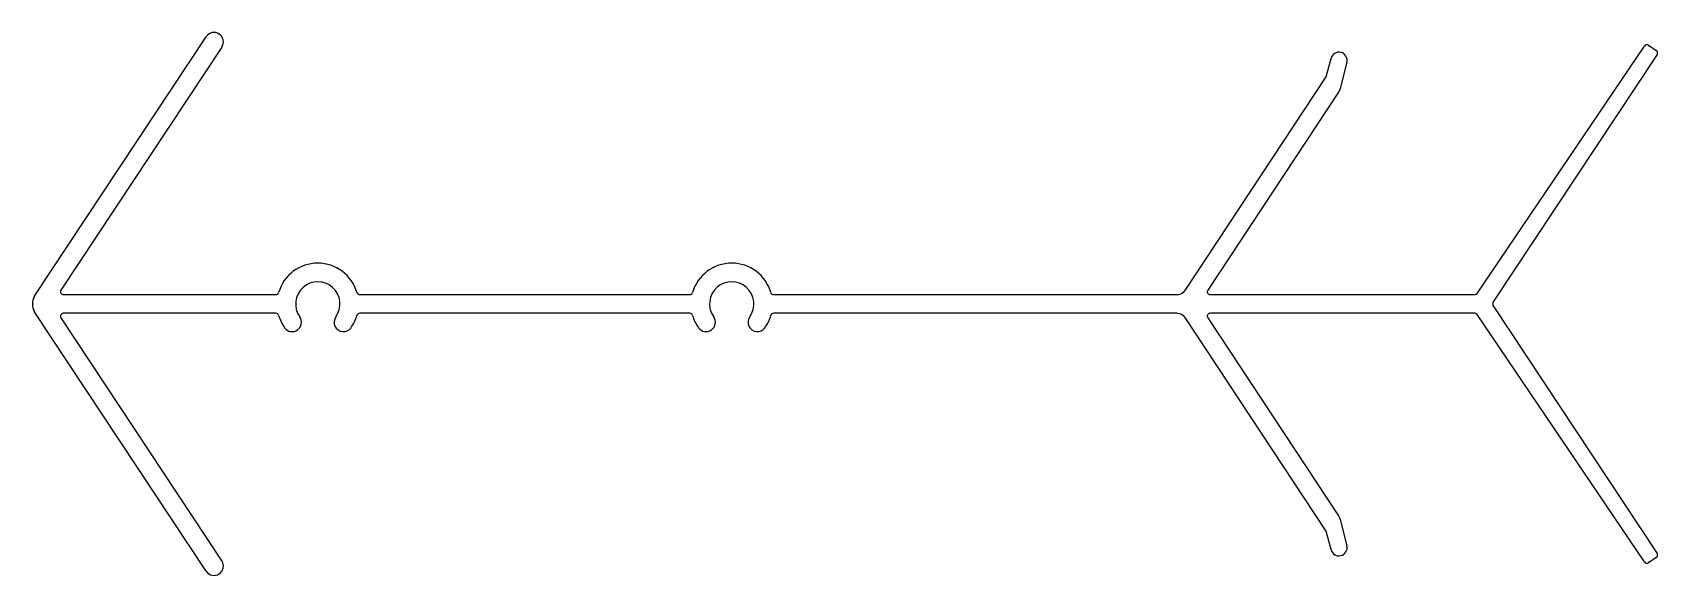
# Model space of a CAD drawing. Extents: x -59 to 81, y 0 to 46.
import ezdxf

# ---------------------------------------------------------------- set-up
doc = ezdxf.new("R2010")
doc.units = 0
doc.layers.add('1', color=4, linetype='CONTINUOUS')

msp = doc.modelspace()

# ---------------------------------------------------------------- linework, layer by layer
at = {"layer": '1', "color": 7}
for p, q in [((-58.36, 23.55), (-43.62, 45.81)), ((-42.29, 44.92), (-56.08, 24.09)), ((65.38, 23.81), (79.72, 45.01)), ((80.07, 45.07), (80.74, 44.63)), ((52.44, 42.37), (52.85, 43.95)), ((54.21, 43.62), (53.64, 41.37)), ((80.81, 44.29), (66.76, 23.07)), ((40.39, 24.14), (52.44, 42.37)), ((53.5, 41.05), (42.27, 24.09)), ((-55.85, 23.7), (-37.65, 23.7)), ((-30.45, 23.7), (-2.15, 23.7)), ((5.05, 23.7), (39.65, 23.7)), ((42.5, 23.7), (65.2, 23.7)), ((66.76, 22.73), (80.81, 1.51)), ((-43.62, -0.01), (-58.36, 22.25)), ((-56.08, 21.71), (-42.29, 0.87)), ((-37.65, 22.1), (-55.85, 22.1)), ((-2.15, 22.1), (-30.45, 22.1)), ((39.65, 22.1), (5.05, 22.1)), ((52.44, 3.43), (40.39, 21.65)), ((42.27, 21.71), (53.5, 4.74)), ((65.2, 22.1), (42.5, 22.1)), ((79.72, 0.79), (65.38, 21.99)), ((53.64, 4.43), (54.21, 2.18)), ((52.85, 1.85), (52.44, 3.43)), ((80.74, 1.16), (80.07, 0.72))]:
    msp.add_line(p, q, dxfattribs=at)
for centre, radius, start, end in [((-42.95, 45.37), 0.8, 326.5, 146.5), ((79.93, 44.87), 0.25, 56.5, 145.9268), ((80.6, 44.42), 0.25, 326.5, 56.5), ((53.53, 43.78), 0.7, 346.5, 166.5), ((52.67, 41.6), 1, 326.5, 346.5), ((-34.05, 22.9), 3.5, 16.2602, 163.7398), ((1.45, 22.9), 3.5, 16.2602, 163.7398), ((-55.87, 23.95), 0.25, 146.5, 275.5), ((-37.65, 23.95), 0.25, 270, 343.7398), ((-34.05, 22.9), 1.9, 324.5691, 215.4309), ((-30.45, 23.95), 0.25, 196.2602, 270), ((-2.15, 23.95), 0.25, 270, 343.7398), ((1.45, 22.9), 1.9, 324.5691, 215.4309), ((5.05, 23.95), 0.25, 196.2602, 270), ((39.56, 24.69), 1, 275.5, 326.5), ((42.48, 23.95), 0.25, 146.5, 275.5), ((65.17, 23.95), 0.25, 275.5, 325.9268), ((-57.14, 22.9), 1.38, 152.0011, 207.9989), ((67.12, 22.9), 0.393, 153.8363, 206.1637), ((-55.87, 21.85), 0.25, 84.5, 213.5), ((-37.65, 21.85), 0.25, 16.2602, 90), ((-34.05, 22.9), 3.5, 196.2602, 215.4309), ((-36.25, 21.33), 0.8, 215.4309, 35.4309), ((-31.85, 21.33), 0.8, 144.5691, 324.5691), ((-34.05, 22.9), 3.5, 324.5691, 343.7398), ((-30.45, 21.85), 0.25, 90, 163.7398), ((-2.15, 21.85), 0.25, 16.2602, 90), ((1.45, 22.9), 3.5, 196.2602, 215.4309), ((-0.75, 21.33), 0.8, 215.4309, 35.4309), ((3.65, 21.33), 0.8, 144.5691, 324.5691), ((1.45, 22.9), 3.5, 324.5691, 343.7398), ((5.05, 21.85), 0.25, 90, 163.7398), ((39.56, 21.1), 1, 33.5, 84.5), ((42.48, 21.85), 0.25, 84.5, 213.5), ((65.17, 21.85), 0.25, 34.0732, 84.5), ((52.67, 4.19), 1, 13.5, 33.5), ((53.53, 2.01), 0.7, 193.5, 13.5), ((80.6, 1.37), 0.25, 303.5, 33.5), ((-42.95, 0.43), 0.8, 213.5, 33.5), ((79.93, 0.93), 0.25, 214.0732, 303.5)]:
    msp.add_arc(centre, radius, start, end, dxfattribs=at)

doc.saveas('drawing.dxf')
